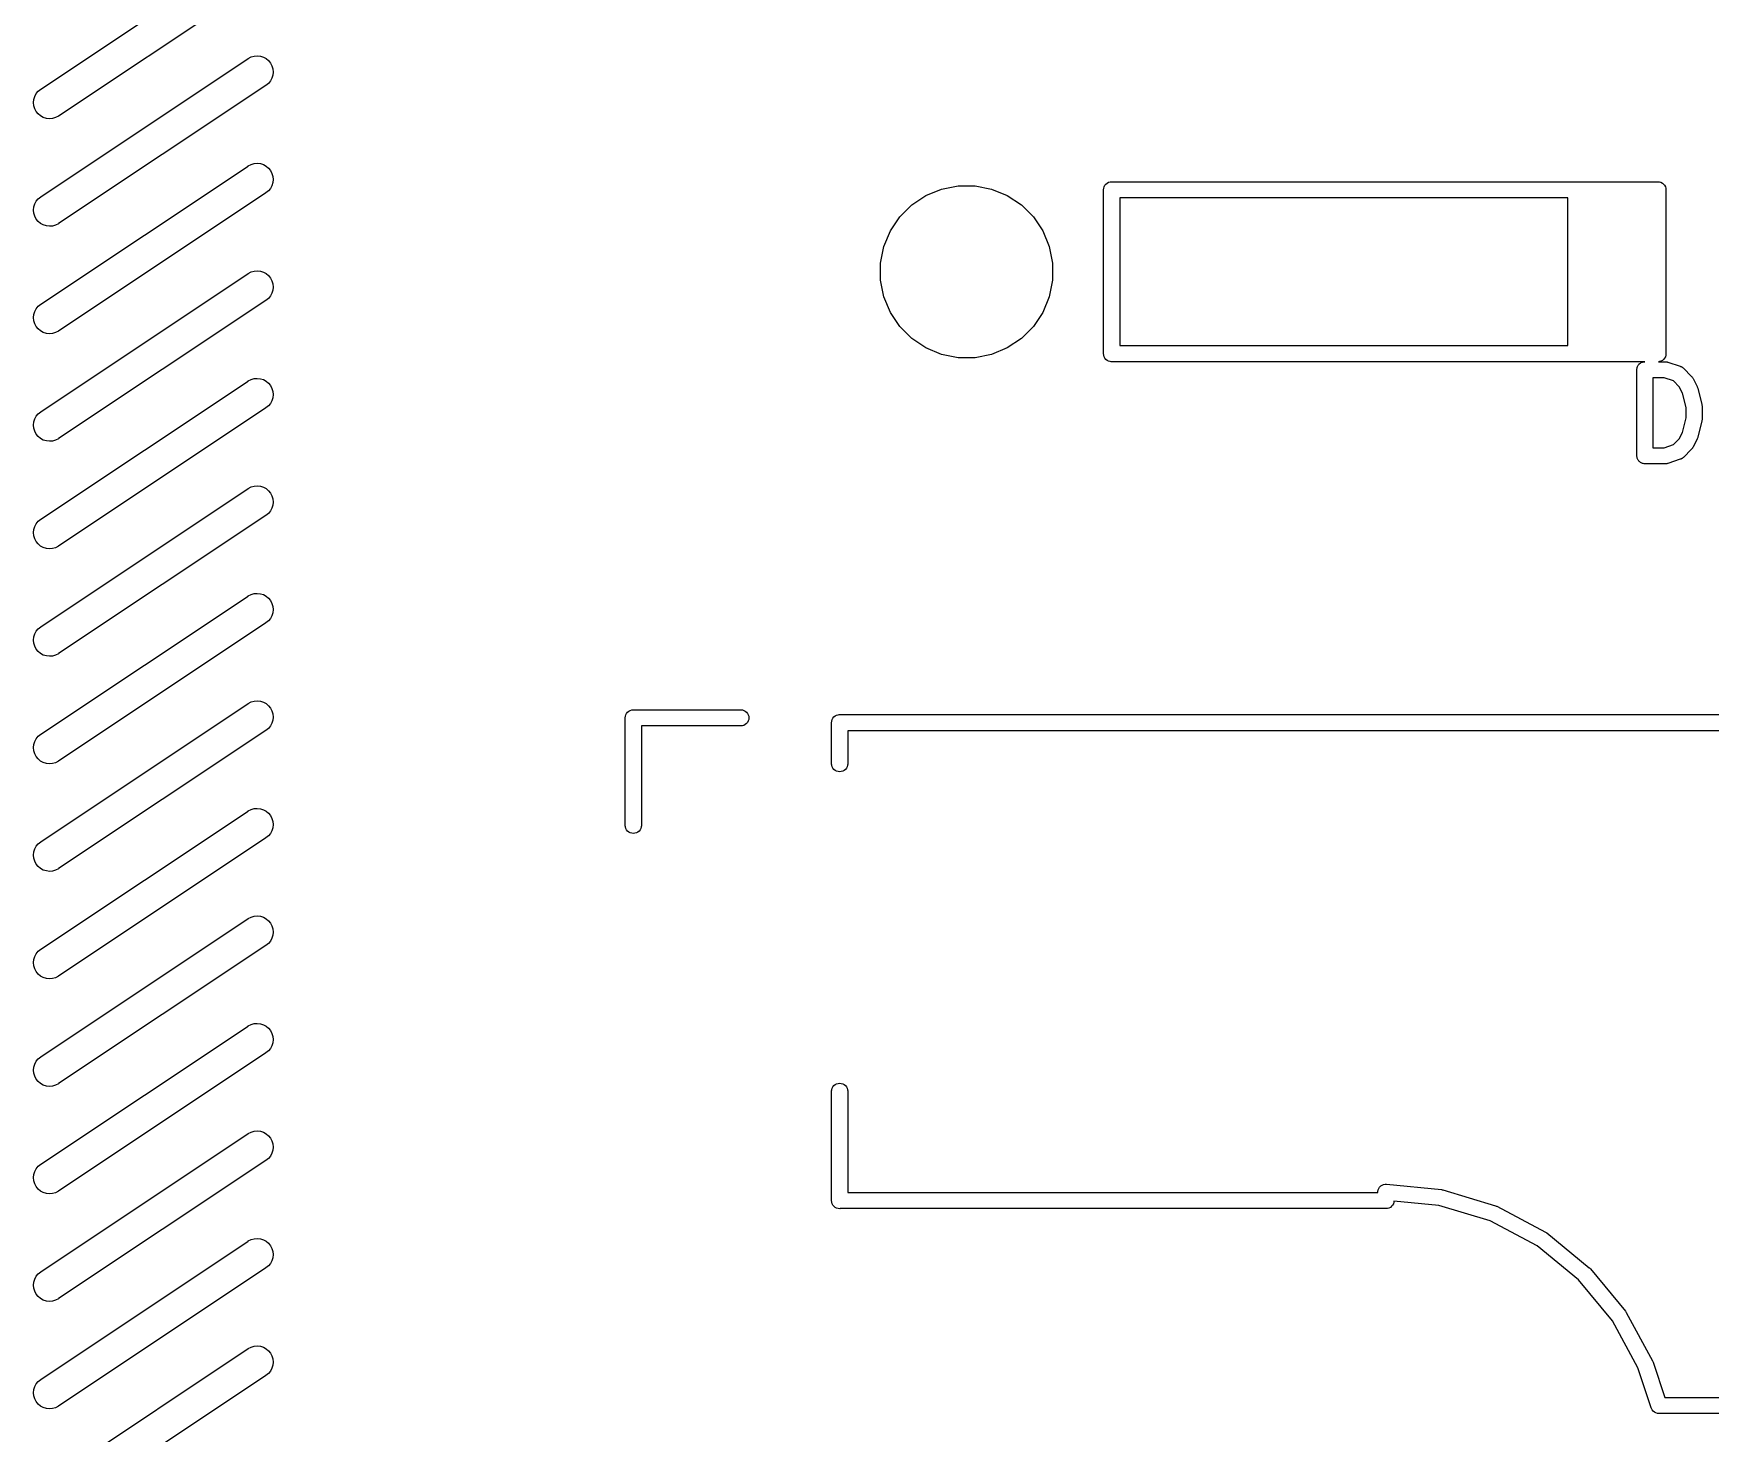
# Model space of a CAD drawing. Extents: x -13 to 127, y -89 to 15.
# Drawn here: x -12.58 to 3.02, y -18.71 to -5.68 of the extents above; entities that cross this region are included whole.
import ezdxf

# ---------------------------------------------------------------- set-up
doc = ezdxf.new("R2010")
doc.units = 0
doc.layers.add('BLACK', color=7, linetype='CONTINUOUS')

msp = doc.modelspace()

# ---------------------------------------------------------------- linework, layer by layer
at = {"layer": 'BLACK', "linetype": 'CONTINUOUS'}
for p, q in [((-12.5115, -6.20262), (-10.5829, -4.91691)), ((-10.4165, -5.16652), (-12.3451, -6.45224)), ((-12.5115, -7.20262), (-10.5829, -5.91691)), ((-10.5829, -5.91691), (-10.5812, -5.91576)), ((-10.5812, -5.91576), (-10.5552, -5.90233)), ((-10.5552, -5.90233), (-10.527, -5.89422)), ((-10.527, -5.89422), (-10.4979, -5.89173)), ((-10.4979, -5.89173), (-10.4688, -5.89494)), ((-10.4688, -5.89494), (-10.4408, -5.90375)), ((-10.4408, -5.90375), (-10.4152, -5.91781)), ((-10.4152, -5.91781), (-10.3927, -5.9366)), ((-10.3927, -5.9366), (-10.3743, -5.95938)), ((-10.3743, -5.95938), (-10.3607, -5.9853)), ((-10.3527, -6.07164), (-10.3613, -6.09962)), ((-10.3607, -5.9853), (-10.3524, -6.01337)), ((-10.3497, -6.04252), (-10.3527, -6.07164)), ((-10.3524, -6.01337), (-10.3497, -6.04252)), ((-12.5528, -6.24374), (-12.5341, -6.22116)), ((-12.5341, -6.22116), (-12.5115, -6.20262)), ((-10.4165, -6.16652), (-12.3451, -7.45224)), ((-10.3939, -6.14798), (-10.4165, -6.16652)), ((-10.3752, -6.1254), (-10.3939, -6.14798)), ((-10.3613, -6.09962), (-10.3752, -6.1254)), ((-12.5783, -6.32662), (-12.5753, -6.2975)), ((-12.5756, -6.35577), (-12.5783, -6.32662)), ((-12.5673, -6.38384), (-12.5756, -6.35577)), ((-12.5753, -6.2975), (-12.5667, -6.26952)), ((-12.5537, -6.40976), (-12.5673, -6.38384)), ((-12.5667, -6.26952), (-12.5528, -6.24374)), ((-12.5353, -6.43255), (-12.5537, -6.40976)), ((-12.5128, -6.45133), (-12.5353, -6.43255)), ((-12.4872, -6.46539), (-12.5128, -6.45133)), ((-12.4592, -6.4742), (-12.4872, -6.46539)), ((-12.4301, -6.47742), (-12.4592, -6.4742)), ((-12.401, -6.47492), (-12.4301, -6.47742)), ((-12.3728, -6.46681), (-12.401, -6.47492)), ((-12.3468, -6.45338), (-12.3728, -6.46681)), ((-12.3451, -6.45224), (-12.3468, -6.45338)), ((-12.5115, -8.20262), (-10.5829, -6.91691)), ((-10.5829, -6.91691), (-10.5812, -6.91576)), ((-10.5812, -6.91576), (-10.5552, -6.90233)), ((-10.5552, -6.90233), (-10.527, -6.89422)), ((-10.527, -6.89422), (-10.4979, -6.89173)), ((-10.4979, -6.89173), (-10.4688, -6.89494)), ((-10.4688, -6.89494), (-10.4408, -6.90375)), ((-10.4408, -6.90375), (-10.4152, -6.91781)), ((-10.4152, -6.91781), (-10.3927, -6.9366)), ((-10.3927, -6.9366), (-10.3743, -6.95938)), ((-10.3743, -6.95938), (-10.3607, -6.9853)), ((-10.3607, -6.9853), (-10.3524, -7.01337)), ((-10.3524, -7.01337), (-10.3497, -7.04252)), ((-10.4165, -7.16652), (-12.3451, -8.45224)), ((-10.3939, -7.14798), (-10.4165, -7.16652)), ((-10.3752, -7.1254), (-10.3939, -7.14798)), ((-10.3613, -7.09962), (-10.3752, -7.1254)), ((-10.3527, -7.07164), (-10.3613, -7.09962)), ((-10.3497, -7.04252), (-10.3527, -7.07164)), ((-4.27894, -7.19105), (-4.13335, -7.13074)), ((-4.13335, -7.13074), (-3.97879, -7.1)), ((-3.97879, -7.1), (-3.82121, -7.1)), ((-3.82121, -7.1), (-3.66665, -7.13074)), ((-3.66665, -7.13074), (-3.52106, -7.19105)), ((-2.62536, -7.138), (-2.62391, -7.1233)), ((-2.625, -7.14168), (-2.62536, -7.138)), ((-2.625, -8.65831), (-2.625, -7.14168)), ((-2.62391, -7.1233), (-2.61963, -7.10916)), ((-2.61963, -7.10916), (-2.61266, -7.09613)), ((-2.61266, -7.09613), (-2.60329, -7.08471)), ((-2.60329, -7.08471), (-2.59187, -7.07534)), ((-2.59187, -7.07534), (-2.57884, -7.06837)), ((-2.57884, -7.06837), (-2.5647, -7.06409)), ((-2.5647, -7.06409), (-2.56198, -7.06382)), ((-2.56198, -7.06382), (-2.55, -7.06264)), ((-2.55, -7.06264), (-2.54632, -7.063)), ((-2.54632, -7.063), (1.76432, -7.063)), ((1.76432, -7.063), (1.768, -7.06264)), ((1.768, -7.06264), (1.77167, -7.063)), ((1.77167, -7.063), (1.89132, -7.063)), ((1.89132, -7.063), (1.895, -7.06264)), ((1.895, -7.06264), (1.89867, -7.063)), ((1.89867, -7.063), (2.01832, -7.063)), ((2.01832, -7.063), (2.022, -7.06264)), ((2.022, -7.06264), (2.02568, -7.063)), ((2.02568, -7.063), (2.14532, -7.063)), ((2.14532, -7.063), (2.149, -7.06264)), ((2.149, -7.06264), (2.15267, -7.063)), ((2.15267, -7.063), (2.27232, -7.063)), ((2.27232, -7.063), (2.276, -7.06264)), ((2.276, -7.06264), (2.27968, -7.063)), ((2.27968, -7.063), (2.39932, -7.063)), ((2.39932, -7.063), (2.403, -7.06264)), ((2.403, -7.06264), (2.40667, -7.063)), ((2.40667, -7.063), (2.52632, -7.063)), ((2.52632, -7.063), (2.53, -7.06264)), ((2.53, -7.06264), (2.54198, -7.06382)), ((2.54198, -7.06382), (2.5447, -7.06409)), ((2.5447, -7.06409), (2.55884, -7.06837)), ((2.55884, -7.06837), (2.57187, -7.07534)), ((2.57187, -7.07534), (2.58329, -7.08471)), ((2.58329, -7.08471), (2.59266, -7.09613)), ((2.59266, -7.09613), (2.59963, -7.10916)), ((2.59963, -7.10916), (2.60391, -7.1233)), ((2.60391, -7.1233), (2.60536, -7.138)), ((2.60536, -7.138), (2.605, -7.14167)), ((2.605, -7.14167), (2.605, -8.65832)), ((-12.5783, -7.32662), (-12.5753, -7.2975)), ((-12.5756, -7.35577), (-12.5783, -7.32662)), ((-12.5753, -7.2975), (-12.5667, -7.26952)), ((-12.5667, -7.26952), (-12.5528, -7.24374)), ((-12.5528, -7.24374), (-12.5341, -7.22116)), ((-12.5341, -7.22116), (-12.5115, -7.20262)), ((-4.5214, -7.39003), (-4.40997, -7.2786)), ((-4.40997, -7.2786), (-4.27894, -7.19105)), ((-3.52106, -7.19105), (-3.39003, -7.2786)), ((-3.39003, -7.2786), (-3.2786, -7.39003)), ((-2.475, -7.213), (-2.475, -8.587)), ((1.693, -7.213), (-2.475, -7.213)), ((1.693, -8.587), (1.693, -7.213)), ((-12.5673, -7.38384), (-12.5756, -7.35577)), ((-12.5537, -7.40976), (-12.5673, -7.38384)), ((-12.5353, -7.43255), (-12.5537, -7.40976)), ((-12.5128, -7.45133), (-12.5353, -7.43255)), ((-12.4872, -7.46539), (-12.5128, -7.45133)), ((-12.4592, -7.4742), (-12.4872, -7.46539)), ((-12.4301, -7.47742), (-12.4592, -7.4742)), ((-12.401, -7.47492), (-12.4301, -7.47742)), ((-12.3728, -7.46681), (-12.401, -7.47492)), ((-12.3468, -7.45338), (-12.3728, -7.46681)), ((-12.3451, -7.45224), (-12.3468, -7.45338)), ((-4.60895, -7.52106), (-4.5214, -7.39003)), ((-3.2786, -7.39003), (-3.19105, -7.52106)), ((-4.66926, -7.66665), (-4.60895, -7.52106)), ((-3.19105, -7.52106), (-3.13074, -7.66665)), ((-4.7, -7.82121), (-4.66926, -7.66665)), ((-3.13074, -7.66665), (-3.1, -7.82121)), ((-12.5115, -9.20262), (-10.5829, -7.91691)), ((-10.5829, -7.91691), (-10.5812, -7.91576)), ((-10.5812, -7.91576), (-10.5552, -7.90233)), ((-10.5552, -7.90233), (-10.527, -7.89422)), ((-10.527, -7.89422), (-10.4979, -7.89172)), ((-10.4979, -7.89172), (-10.4688, -7.89494)), ((-10.4688, -7.89494), (-10.4408, -7.90375)), ((-10.4408, -7.90375), (-10.4152, -7.91781)), ((-10.4152, -7.91781), (-10.3927, -7.9366)), ((-10.3927, -7.9366), (-10.3743, -7.95938)), ((-4.7, -7.97879), (-4.7, -7.82121)), ((-3.1, -7.82121), (-3.1, -7.97879)), ((-10.3613, -8.09962), (-10.3752, -8.1254)), ((-10.3743, -7.95938), (-10.3607, -7.9853)), ((-10.3527, -8.07165), (-10.3613, -8.09962)), ((-10.3607, -7.9853), (-10.3524, -8.01337)), ((-10.3497, -8.04252), (-10.3527, -8.07165)), ((-10.3524, -8.01337), (-10.3497, -8.04252)), ((-4.66926, -8.13335), (-4.7, -7.97879)), ((-3.1, -7.97879), (-3.13074, -8.13335)), ((-12.5667, -8.26952), (-12.5528, -8.24374)), ((-12.5528, -8.24374), (-12.5341, -8.22116)), ((-12.5341, -8.22116), (-12.5115, -8.20262)), ((-10.4165, -8.16652), (-12.3451, -9.45224)), ((-10.3939, -8.14798), (-10.4165, -8.16652)), ((-10.3752, -8.1254), (-10.3939, -8.14798)), ((-4.60895, -8.27894), (-4.66926, -8.13335)), ((-3.13074, -8.13335), (-3.19105, -8.27894)), ((-12.5783, -8.32662), (-12.5753, -8.2975)), ((-12.5756, -8.35577), (-12.5783, -8.32662)), ((-12.5673, -8.38384), (-12.5756, -8.35577)), ((-12.5753, -8.2975), (-12.5667, -8.26952)), ((-12.5537, -8.40976), (-12.5673, -8.38384)), ((-12.5353, -8.43255), (-12.5537, -8.40976)), ((-4.5214, -8.40997), (-4.60895, -8.27894)), ((-4.40997, -8.5214), (-4.5214, -8.40997)), ((-3.2786, -8.40997), (-3.39003, -8.5214)), ((-3.19105, -8.27894), (-3.2786, -8.40997)), ((-12.5128, -8.45133), (-12.5353, -8.43255)), ((-12.4872, -8.46539), (-12.5128, -8.45133)), ((-12.4592, -8.4742), (-12.4872, -8.46539)), ((-12.4301, -8.47742), (-12.4592, -8.4742)), ((-12.401, -8.47492), (-12.4301, -8.47742)), ((-12.3728, -8.46681), (-12.401, -8.47492)), ((-12.3468, -8.45338), (-12.3728, -8.46681)), ((-12.3451, -8.45224), (-12.3468, -8.45338)), ((-4.27894, -8.60895), (-4.40997, -8.5214)), ((-3.39003, -8.5214), (-3.52106, -8.60895)), ((-4.13335, -8.66926), (-4.27894, -8.60895)), ((-3.97879, -8.7), (-4.13335, -8.66926)), ((-3.82121, -8.7), (-3.97879, -8.7)), ((-3.66665, -8.66926), (-3.82121, -8.7)), ((-3.52106, -8.60895), (-3.66665, -8.66926)), ((-2.62536, -8.662), (-2.625, -8.65831)), ((-2.62391, -8.6767), (-2.62536, -8.662)), ((-2.61963, -8.69084), (-2.62391, -8.6767)), ((-2.61266, -8.70387), (-2.61963, -8.69084)), ((-2.60329, -8.71529), (-2.61266, -8.70387)), ((-2.59187, -8.72466), (-2.60329, -8.71529)), ((-2.57884, -8.73162), (-2.59187, -8.72466)), ((-2.5647, -8.73591), (-2.57884, -8.73162)), ((-2.475, -8.587), (1.693, -8.587)), ((2.55884, -8.73162), (2.5447, -8.73591)), ((2.57187, -8.72466), (2.55884, -8.73162)), ((2.58329, -8.71529), (2.57187, -8.72466)), ((2.59266, -8.70387), (2.58329, -8.71529)), ((2.59963, -8.69084), (2.59266, -8.70387)), ((2.60391, -8.6767), (2.59963, -8.69084)), ((2.60536, -8.662), (2.60391, -8.6767)), ((2.605, -8.65832), (2.60536, -8.662)), ((-2.55588, -8.73678), (-2.5647, -8.73591)), ((-2.55463, -8.73691), (-2.55588, -8.73678)), ((-2.55367, -8.737), (-2.55463, -8.73691)), ((-2.55, -8.73736), (-2.55367, -8.737)), ((-2.54632, -8.737), (-2.55, -8.73736)), ((1.76432, -8.737), (-2.54632, -8.737)), ((1.768, -8.73736), (1.76432, -8.737)), ((1.77167, -8.737), (1.768, -8.73736)), ((1.89132, -8.737), (1.77167, -8.737)), ((1.895, -8.73736), (1.89132, -8.737)), ((1.89867, -8.737), (1.895, -8.73736)), ((2.01832, -8.737), (1.89867, -8.737)), ((2.022, -8.73736), (2.01832, -8.737)), ((2.02568, -8.737), (2.022, -8.73736)), ((2.14532, -8.737), (2.02568, -8.737)), ((2.149, -8.73736), (2.14532, -8.737)), ((2.15267, -8.737), (2.149, -8.73736)), ((2.27232, -8.737), (2.15267, -8.737)), ((2.276, -8.73736), (2.27232, -8.737)), ((2.27968, -8.737), (2.276, -8.73736)), ((2.39932, -8.737), (2.27968, -8.737)), ((2.33452, -8.81138), (2.33453, -8.81137)), ((2.33453, -8.81139), (2.33452, -8.81138)), ((2.33452, -8.8119), (2.33453, -8.81139)), ((2.33452, -9.6119), (2.33452, -8.8119)), ((2.33453, -8.81086), (2.33532, -8.80381)), ((2.33453, -8.81137), (2.33453, -8.81086)), ((2.33532, -8.80381), (2.33605, -8.79682)), ((2.33605, -8.79682), (2.33613, -8.79657)), ((2.33613, -8.79657), (2.33616, -8.79631)), ((2.33616, -8.79631), (2.33829, -8.78962)), ((2.33829, -8.78962), (2.34038, -8.78284)), ((2.34038, -8.78284), (2.34051, -8.78261)), ((2.34051, -8.78261), (2.34059, -8.78236)), ((2.34059, -8.78236), (2.344, -8.77615)), ((2.344, -8.77615), (2.34734, -8.76996)), ((2.34734, -8.76996), (2.34751, -8.76976)), ((2.34751, -8.76976), (2.34764, -8.76953)), ((2.34764, -8.76953), (2.35219, -8.76411)), ((2.35219, -8.76411), (2.35668, -8.75869)), ((2.35668, -8.75869), (2.35688, -8.75852)), ((2.35688, -8.75852), (2.35705, -8.75832)), ((2.35705, -8.75832), (2.36251, -8.75393)), ((2.36251, -8.75393), (2.36802, -8.74944)), ((2.36802, -8.74944), (2.36825, -8.74931)), ((2.36825, -8.74931), (2.36846, -8.74915)), ((2.36846, -8.74915), (2.3747, -8.74588)), ((2.3747, -8.74588), (2.38094, -8.74256)), ((2.38094, -8.74256), (2.38119, -8.74249)), ((2.38119, -8.74249), (2.38143, -8.74236)), ((2.38143, -8.74236), (2.38821, -8.74037)), ((2.38821, -8.74037), (2.39495, -8.73833)), ((2.39495, -8.73833), (2.39522, -8.73831)), ((2.39522, -8.73831), (2.39547, -8.73823)), ((2.39547, -8.73823), (2.40249, -8.73759)), ((2.403, -8.73736), (2.39932, -8.737)), ((2.40249, -8.73759), (2.40854, -8.737)), ((2.40667, -8.737), (2.403, -8.73736)), ((2.40854, -8.737), (2.40667, -8.737)), ((2.48452, -8.8869), (2.48452, -9.5369)), ((2.58783, -8.8869), (2.48452, -8.8869)), ((2.53588, -8.73678), (2.53465, -8.7369)), ((2.53465, -8.7369), (2.6, -8.7369)), ((2.5447, -8.73591), (2.53588, -8.73678)), ((2.67377, -8.91555), (2.58783, -8.8869)), ((2.6, -8.7369), (2.60105, -8.73691)), ((2.60105, -8.73691), (2.60524, -8.73738)), ((2.60524, -8.73738), (2.60945, -8.7375)), ((2.60945, -8.7375), (2.61249, -8.73819)), ((2.61249, -8.73819), (2.61559, -8.73854)), ((2.61559, -8.73854), (2.61961, -8.73982)), ((2.61961, -8.73982), (2.62372, -8.74075)), ((2.62372, -8.74075), (2.738, -8.77885)), ((2.738, -8.77885), (2.73899, -8.77919)), ((2.73899, -8.77919), (2.74099, -8.78011)), ((2.74099, -8.78011), (2.74311, -8.78076)), ((2.74311, -8.78076), (2.74764, -8.78319)), ((2.74764, -8.78319), (2.75228, -8.78533)), ((2.75228, -8.78533), (2.75405, -8.78663)), ((2.75405, -8.78663), (2.75601, -8.78768)), ((2.75601, -8.78768), (2.75998, -8.79094)), ((2.75998, -8.79094), (2.76411, -8.79395)), ((2.76411, -8.79395), (2.76561, -8.79556)), ((2.76561, -8.79556), (2.76732, -8.79697)), ((2.76732, -8.79697), (2.84351, -8.87316)), ((2.84351, -8.87316), (2.84424, -8.8739)), ((2.84424, -8.8739), (2.84687, -8.87719)), ((2.84687, -8.87719), (2.84977, -8.88026)), ((2.84977, -8.88026), (2.85143, -8.8829)), ((2.85143, -8.8829), (2.85338, -8.88534)), ((2.85338, -8.88534), (2.85531, -8.88908)), ((2.85531, -8.88908), (2.85756, -8.89265)), ((-12.5115, -10.2026), (-10.5829, -8.91691)), ((-10.5829, -8.91691), (-10.5812, -8.91576)), ((-10.5812, -8.91576), (-10.5552, -8.90233)), ((-10.5552, -8.90233), (-10.527, -8.89422)), ((-10.527, -8.89422), (-10.4979, -8.89172)), ((-10.4979, -8.89172), (-10.4688, -8.89494)), ((-10.4688, -8.89494), (-10.4408, -8.90375)), ((-10.4408, -8.90375), (-10.4152, -8.91781)), ((-10.4152, -8.91781), (-10.3927, -8.9366)), ((-10.3927, -8.9366), (-10.3743, -8.95938)), ((-10.3743, -8.95938), (-10.3607, -8.98531)), ((-10.3607, -8.98531), (-10.3524, -9.01337)), ((-10.3497, -9.04252), (-10.3527, -9.07165)), ((-10.3524, -9.01337), (-10.3497, -9.04252)), ((2.72884, -8.97062), (2.67377, -8.91555)), ((2.75781, -9.02856), (2.72884, -8.97062)), ((2.79167, -9.16399), (2.75781, -9.02856)), ((2.85756, -8.89265), (2.89565, -8.96884)), ((2.89565, -8.96884), (2.89611, -8.96978)), ((2.89611, -8.96978), (2.89623, -8.9701)), ((2.89623, -8.9701), (2.89641, -8.9704)), ((2.89641, -8.9704), (2.89878, -8.97703)), ((2.89878, -8.97703), (2.90116, -8.98352)), ((2.90116, -8.98352), (2.90121, -8.98386)), ((2.90121, -8.98386), (2.90133, -8.98419)), ((2.90133, -8.98419), (2.93943, -9.13657)), ((-10.4165, -9.16652), (-12.3451, -10.4522)), ((-10.3939, -9.14798), (-10.4165, -9.16652)), ((-10.3752, -9.1254), (-10.3939, -9.14798)), ((-10.3613, -9.09962), (-10.3752, -9.1254)), ((-10.3527, -9.07165), (-10.3613, -9.09962)), ((2.79167, -9.25981), (2.79167, -9.16399)), ((2.93943, -9.13657), (2.93967, -9.13759)), ((2.93967, -9.13759), (2.93985, -9.13891)), ((2.93985, -9.13891), (2.94024, -9.14019)), ((2.94024, -9.14019), (2.94082, -9.14615)), ((2.94082, -9.14615), (2.94162, -9.1521)), ((2.94162, -9.1521), (2.94154, -9.15343)), ((2.94154, -9.15343), (2.94167, -9.15476)), ((2.94167, -9.15476), (2.94167, -9.26905)), ((-12.5783, -9.32662), (-12.5753, -9.2975)), ((-12.5756, -9.35577), (-12.5783, -9.32662)), ((-12.5673, -9.38384), (-12.5756, -9.35577)), ((-12.5753, -9.2975), (-12.5667, -9.26952)), ((-12.5667, -9.26952), (-12.5528, -9.24374)), ((-12.5528, -9.24374), (-12.5341, -9.22116)), ((-12.5341, -9.22116), (-12.5115, -9.20262)), ((2.75781, -9.39525), (2.79167, -9.25981)), ((2.93943, -9.28724), (2.90133, -9.43962)), ((2.93962, -9.28591), (2.93943, -9.28724)), ((2.94003, -9.28464), (2.93962, -9.28591)), ((2.94069, -9.2787), (2.94003, -9.28464)), ((2.94157, -9.27276), (2.94069, -9.2787)), ((2.94166, -9.27009), (2.94151, -9.27142)), ((2.94151, -9.27142), (2.94157, -9.27276)), ((2.94167, -9.26905), (2.94166, -9.27009)), ((-12.5537, -9.40976), (-12.5673, -9.38384)), ((-12.5353, -9.43255), (-12.5537, -9.40976)), ((-12.5128, -9.45133), (-12.5353, -9.43255)), ((-12.4872, -9.46539), (-12.5128, -9.45133)), ((-12.4592, -9.4742), (-12.4872, -9.46539)), ((-12.4301, -9.47742), (-12.4592, -9.4742)), ((-12.401, -9.47492), (-12.4301, -9.47742)), ((-12.3728, -9.46681), (-12.401, -9.47492)), ((-12.3468, -9.45338), (-12.3728, -9.46681)), ((-12.3451, -9.45224), (-12.3468, -9.45338)), ((2.58783, -9.5369), (2.67377, -9.50826)), ((2.67377, -9.50826), (2.72884, -9.45319)), ((2.72884, -9.45319), (2.75781, -9.39525)), ((2.89565, -9.45497), (2.85756, -9.53116)), ((2.89578, -9.45464), (2.89565, -9.45497)), ((2.89596, -9.45435), (2.89578, -9.45464)), ((2.89839, -9.44782), (2.89596, -9.45435)), ((2.90089, -9.4413), (2.89839, -9.44782)), ((2.90095, -9.44096), (2.90089, -9.4413)), ((2.90107, -9.44063), (2.90095, -9.44096)), ((2.90133, -9.43962), (2.90107, -9.44063)), ((2.33521, -9.61893), (2.33452, -9.6119)), ((2.33585, -9.62596), (2.33521, -9.61893)), ((2.33593, -9.62621), (2.33585, -9.62596)), ((2.33595, -9.62647), (2.33593, -9.62621)), ((2.33799, -9.63322), (2.33595, -9.62647)), ((2.33998, -9.64), (2.33799, -9.63322)), ((2.34011, -9.64023), (2.33998, -9.64)), ((2.34018, -9.64048), (2.34011, -9.64023)), ((2.3435, -9.64672), (2.34018, -9.64048)), ((2.34677, -9.65297), (2.3435, -9.64672)), ((2.34693, -9.65317), (2.34677, -9.65297)), ((2.34705, -9.65341), (2.34693, -9.65317)), ((2.35155, -9.65892), (2.34705, -9.65341)), ((2.35594, -9.66438), (2.35155, -9.65892)), ((2.35614, -9.66455), (2.35594, -9.66438)), ((2.3563, -9.66475), (2.35614, -9.66455)), ((2.36173, -9.66924), (2.3563, -9.66475)), ((2.36715, -9.67379), (2.36173, -9.66924)), ((2.48452, -9.5369), (2.58783, -9.5369)), ((2.738, -9.64496), (2.62372, -9.68305)), ((2.74001, -9.64406), (2.738, -9.64496)), ((2.74214, -9.64345), (2.74001, -9.64406)), ((2.74668, -9.64109), (2.74214, -9.64345)), ((2.75137, -9.639), (2.74668, -9.64109)), ((2.75318, -9.63772), (2.75137, -9.639)), ((2.75513, -9.63671), (2.75318, -9.63772)), ((2.75913, -9.63351), (2.75513, -9.63671)), ((2.76333, -9.63055), (2.75913, -9.63351)), ((2.76485, -9.62895), (2.76333, -9.63055)), ((2.76657, -9.62758), (2.76485, -9.62895)), ((2.76732, -9.62684), (2.76657, -9.62758)), ((2.84351, -9.55065), (2.76732, -9.62684)), ((2.84618, -9.5474), (2.84351, -9.55065)), ((2.84912, -9.54437), (2.84618, -9.5474)), ((2.85082, -9.54175), (2.84912, -9.54437)), ((2.8528, -9.53934), (2.85082, -9.54175)), ((2.85479, -9.53563), (2.8528, -9.53934)), ((2.85708, -9.53209), (2.85479, -9.53563)), ((2.85756, -9.53116), (2.85708, -9.53209)), ((2.36738, -9.67392), (2.36715, -9.67379)), ((2.36758, -9.67408), (2.36738, -9.67392)), ((2.37377, -9.67743), (2.36758, -9.67408)), ((2.37998, -9.68084), (2.37377, -9.67743)), ((2.38023, -9.68092), (2.37998, -9.68084)), ((2.38046, -9.68104), (2.38023, -9.68092)), ((2.38724, -9.68314), (2.38046, -9.68104)), ((2.39393, -9.68526), (2.38724, -9.68314)), ((2.39419, -9.68529), (2.39393, -9.68526)), ((2.39444, -9.68537), (2.39419, -9.68529)), ((2.40143, -9.68611), (2.39444, -9.68537)), ((2.40848, -9.6869), (2.40143, -9.68611)), ((2.40898, -9.6869), (2.40848, -9.6869)), ((2.409, -9.6869), (2.40898, -9.6869)), ((2.40901, -9.6869), (2.409, -9.6869)), ((2.40952, -9.6869), (2.40901, -9.6869)), ((2.6, -9.6869), (2.40952, -9.6869)), ((2.6042, -9.68649), (2.6, -9.6869)), ((2.60841, -9.68643), (2.6042, -9.68649)), ((2.61145, -9.68578), (2.60841, -9.68643)), ((2.61457, -9.68548), (2.61145, -9.68578)), ((2.6186, -9.68426), (2.61457, -9.68548)), ((2.62272, -9.68338), (2.6186, -9.68426)), ((2.62372, -9.68305), (2.62272, -9.68338)), ((-12.5115, -11.2026), (-10.5829, -9.91691)), ((-10.5829, -9.91691), (-10.5812, -9.91576)), ((-10.5812, -9.91576), (-10.5552, -9.90233)), ((-10.5552, -9.90233), (-10.527, -9.89422)), ((-10.527, -9.89422), (-10.4979, -9.89172)), ((-10.4979, -9.89172), (-10.4688, -9.89494)), ((-10.4688, -9.89494), (-10.4408, -9.90375)), ((-10.4408, -9.90375), (-10.4152, -9.91781)), ((-10.4152, -9.91781), (-10.3927, -9.9366)), ((-10.3927, -9.9366), (-10.3743, -9.95938)), ((-10.3743, -9.95938), (-10.3607, -9.98531)), ((-10.3752, -10.1254), (-10.3939, -10.148)), ((-10.3613, -10.0996), (-10.3752, -10.1254)), ((-10.3527, -10.0716), (-10.3613, -10.0996)), ((-10.3607, -9.98531), (-10.3524, -10.0134)), ((-10.3497, -10.0425), (-10.3527, -10.0716)), ((-10.3524, -10.0134), (-10.3497, -10.0425)), ((-12.5753, -10.2975), (-12.5667, -10.2695)), ((-12.5667, -10.2695), (-12.5528, -10.2437)), ((-12.5528, -10.2437), (-12.5341, -10.2212)), ((-12.5341, -10.2212), (-12.5115, -10.2026)), ((-10.4165, -10.1665), (-12.3451, -11.4522)), ((-10.3939, -10.148), (-10.4165, -10.1665)), ((-12.5783, -10.3266), (-12.5753, -10.2975)), ((-12.5756, -10.3558), (-12.5783, -10.3266)), ((-12.5673, -10.3838), (-12.5756, -10.3558)), ((-12.5537, -10.4098), (-12.5673, -10.3838)), ((-12.5353, -10.4325), (-12.5537, -10.4098)), ((-12.5128, -10.4513), (-12.5353, -10.4325)), ((-12.4872, -10.4654), (-12.5128, -10.4513)), ((-12.4592, -10.4742), (-12.4872, -10.4654)), ((-12.4301, -10.4774), (-12.4592, -10.4742)), ((-12.401, -10.4749), (-12.4301, -10.4774)), ((-12.3728, -10.4668), (-12.401, -10.4749)), ((-12.3468, -10.4534), (-12.3728, -10.4668)), ((-12.3451, -10.4522), (-12.3468, -10.4534)), ((-12.5115, -12.2026), (-10.5829, -10.9169)), ((-10.5829, -10.9169), (-10.5812, -10.9158)), ((-10.5812, -10.9158), (-10.5552, -10.9023)), ((-10.5552, -10.9023), (-10.527, -10.8942)), ((-10.527, -10.8942), (-10.4979, -10.8917)), ((-10.4979, -10.8917), (-10.4688, -10.8949)), ((-10.4688, -10.8949), (-10.4408, -10.9038)), ((-10.4408, -10.9038), (-10.4152, -10.9178)), ((-10.4152, -10.9178), (-10.3927, -10.9366)), ((-10.3927, -10.9366), (-10.3743, -10.9594)), ((-10.3743, -10.9594), (-10.3607, -10.9853)), ((-10.3527, -11.0716), (-10.3613, -11.0996)), ((-10.3607, -10.9853), (-10.3524, -11.0134)), ((-10.3497, -11.0425), (-10.3527, -11.0716)), ((-10.3524, -11.0134), (-10.3497, -11.0425)), ((-12.5528, -11.2437), (-12.5341, -11.2212)), ((-12.5341, -11.2212), (-12.5115, -11.2026)), ((-10.4165, -11.1665), (-12.3451, -12.4522)), ((-10.3939, -11.148), (-10.4165, -11.1665)), ((-10.3752, -11.1254), (-10.3939, -11.148)), ((-10.3613, -11.0996), (-10.3752, -11.1254)), ((-12.5783, -11.3266), (-12.5753, -11.2975)), ((-12.5756, -11.3558), (-12.5783, -11.3266)), ((-12.5673, -11.3838), (-12.5756, -11.3558)), ((-12.5753, -11.2975), (-12.5667, -11.2695)), ((-12.5537, -11.4098), (-12.5673, -11.3838)), ((-12.5667, -11.2695), (-12.5528, -11.2437)), ((-12.5353, -11.4325), (-12.5537, -11.4098)), ((-12.5128, -11.4513), (-12.5353, -11.4325)), ((-12.4872, -11.4654), (-12.5128, -11.4513)), ((-12.4592, -11.4742), (-12.4872, -11.4654)), ((-12.4301, -11.4774), (-12.4592, -11.4742)), ((-12.401, -11.4749), (-12.4301, -11.4774)), ((-12.3728, -11.4668), (-12.401, -11.4749)), ((-12.3468, -11.4534), (-12.3728, -11.4668)), ((-12.3451, -11.4522), (-12.3468, -11.4534)), ((-12.5115, -13.2026), (-10.5829, -11.9169)), ((-10.5829, -11.9169), (-10.5812, -11.9158)), ((-10.5812, -11.9158), (-10.5552, -11.9023)), ((-10.5552, -11.9023), (-10.527, -11.8942)), ((-10.527, -11.8942), (-10.4979, -11.8917)), ((-10.4979, -11.8917), (-10.4688, -11.8949)), ((-10.4688, -11.8949), (-10.4408, -11.9038)), ((-10.4408, -11.9038), (-10.4152, -11.9178)), ((-10.4152, -11.9178), (-10.3927, -11.9366)), ((-10.3927, -11.9366), (-10.3743, -11.9594)), ((-10.3743, -11.9594), (-10.3607, -11.9853)), ((-10.3607, -11.9853), (-10.3524, -12.0134)), ((-7.06962, -12.0212), (-7.06266, -12.0081)), ((-7.06266, -12.0081), (-7.05329, -11.9967)), ((-7.05329, -11.9967), (-7.04187, -11.9873)), ((-7.04187, -11.9873), (-7.02884, -11.9804)), ((-7.02884, -11.9804), (-7.0147, -11.9761)), ((-7.0147, -11.9761), (-7.00367, -11.975)), ((-7.00367, -11.975), (-7, -11.9746)), ((-7, -11.9746), (-6.99632, -11.975)), ((-6.99632, -11.975), (-5.99632, -11.975)), ((-5.99632, -11.975), (-5.9853, -11.9761)), ((-5.9853, -11.9761), (-5.97116, -11.9804)), ((-5.97116, -11.9804), (-5.95813, -11.9873)), ((-5.95813, -11.9873), (-5.94671, -11.9967)), ((-5.94671, -11.9967), (-5.93734, -12.0081)), ((-5.93734, -12.0081), (-5.93037, -12.0212)), ((-10.3939, -12.148), (-10.4165, -12.1665)), ((-10.3752, -12.1254), (-10.3939, -12.148)), ((-10.3613, -12.0996), (-10.3752, -12.1254)), ((-10.3527, -12.0716), (-10.3613, -12.0996)), ((-10.3497, -12.0425), (-10.3527, -12.0716)), ((-10.3524, -12.0134), (-10.3497, -12.0425)), ((-7.07536, -12.05), (-7.07391, -12.0353)), ((-7.075, -12.0537), (-7.07536, -12.05)), ((-7.075, -13.0537), (-7.075, -12.0537)), ((-7.07391, -12.0353), (-7.06962, -12.0212)), ((-5.99632, -12.125), (-6.925, -12.125)), ((-6.925, -12.125), (-6.925, -13.0537)), ((-5.9853, -12.1239), (-5.99632, -12.125)), ((-5.97116, -12.1196), (-5.9853, -12.1239)), ((-5.95813, -12.1127), (-5.97116, -12.1196)), ((-5.94671, -12.1033), (-5.95813, -12.1127)), ((-5.93734, -12.0919), (-5.94671, -12.1033)), ((-5.93037, -12.0788), (-5.93734, -12.0919)), ((-5.93037, -12.0212), (-5.92609, -12.0353)), ((-5.92609, -12.0647), (-5.93037, -12.0788)), ((-5.92609, -12.0353), (-5.92464, -12.05)), ((-5.92464, -12.05), (-5.92609, -12.0647)), ((-5.15536, -12.095), (-5.15391, -12.0803)), ((-5.155, -12.0987), (-5.15536, -12.095)), ((-5.155, -12.4797), (-5.155, -12.0987)), ((-5.15391, -12.0803), (-5.14962, -12.0662)), ((-5.14962, -12.0662), (-5.14266, -12.0531)), ((-5.14266, -12.0531), (-5.13329, -12.0417)), ((-5.13329, -12.0417), (-5.12187, -12.0323)), ((-5.12187, -12.0323), (-5.10884, -12.0254)), ((-5.10884, -12.0254), (-5.0947, -12.0211)), ((-5.0947, -12.0211), (-5.08367, -12.02)), ((-5.08367, -12.02), (-5.08, -12.0196)), ((-5.08, -12.0196), (-5.07632, -12.02)), ((-5.07632, -12.02), (3.81367, -12.02)), ((-12.5783, -12.3266), (-12.5753, -12.2975)), ((-12.5753, -12.2975), (-12.5667, -12.2695)), ((-12.5667, -12.2695), (-12.5528, -12.2437)), ((-12.5528, -12.2437), (-12.5341, -12.2212)), ((-12.5341, -12.2212), (-12.5115, -12.2026)), ((-10.4165, -12.1665), (-12.3451, -13.4522)), ((3.80633, -12.17), (-5.005, -12.17)), ((-5.005, -12.17), (-5.005, -12.4797)), ((-12.5756, -12.3558), (-12.5783, -12.3266)), ((-12.5673, -12.3838), (-12.5756, -12.3558)), ((-12.5537, -12.4098), (-12.5673, -12.3838)), ((-12.5353, -12.4325), (-12.5537, -12.4098)), ((-12.5128, -12.4513), (-12.5353, -12.4325)), ((-12.4872, -12.4654), (-12.5128, -12.4513)), ((-12.4592, -12.4742), (-12.4872, -12.4654)), ((-12.4301, -12.4774), (-12.4592, -12.4742)), ((-12.401, -12.4749), (-12.4301, -12.4774)), ((-12.3728, -12.4668), (-12.401, -12.4749)), ((-12.3468, -12.4534), (-12.3728, -12.4668)), ((-12.3451, -12.4522), (-12.3468, -12.4534)), ((-5.15391, -12.4907), (-5.155, -12.4797)), ((-5.14962, -12.5048), (-5.15391, -12.4907)), ((-5.14266, -12.5179), (-5.14962, -12.5048)), ((-5.13329, -12.5293), (-5.14266, -12.5179)), ((-5.12187, -12.5387), (-5.13329, -12.5293)), ((-5.10884, -12.5456), (-5.12187, -12.5387)), ((-5.0947, -12.5499), (-5.10884, -12.5456)), ((-5.08, -12.5514), (-5.0947, -12.5499)), ((-5.0653, -12.5499), (-5.08, -12.5514)), ((-5.05116, -12.5456), (-5.0653, -12.5499)), ((-5.03813, -12.5387), (-5.05116, -12.5456)), ((-5.02671, -12.5293), (-5.03813, -12.5387)), ((-5.01734, -12.5179), (-5.02671, -12.5293)), ((-5.01037, -12.5048), (-5.01734, -12.5179)), ((-5.00609, -12.4907), (-5.01037, -12.5048)), ((-5.005, -12.4797), (-5.00609, -12.4907)), ((-12.5115, -14.2026), (-10.5829, -12.9169)), ((-10.5829, -12.9169), (-10.5812, -12.9158)), ((-10.5812, -12.9158), (-10.5552, -12.9023)), ((-10.5552, -12.9023), (-10.527, -12.8942)), ((-10.527, -12.8942), (-10.4979, -12.8917)), ((-10.4979, -12.8917), (-10.4688, -12.8949)), ((-10.4688, -12.8949), (-10.4408, -12.9038)), ((-10.4408, -12.9038), (-10.4152, -12.9178)), ((-10.4152, -12.9178), (-10.3927, -12.9366)), ((-10.3927, -12.9366), (-10.3743, -12.9594)), ((-10.3613, -13.0996), (-10.3752, -13.1254)), ((-10.3743, -12.9594), (-10.3607, -12.9853)), ((-10.3527, -13.0716), (-10.3613, -13.0996)), ((-10.3607, -12.9853), (-10.3524, -13.0134)), ((-10.3497, -13.0425), (-10.3527, -13.0716)), ((-10.3524, -13.0134), (-10.3497, -13.0425)), ((-7.07391, -13.0647), (-7.075, -13.0537)), ((-7.06962, -13.0788), (-7.07391, -13.0647)), ((-7.06266, -13.0919), (-7.06962, -13.0788)), ((-7.05329, -13.1033), (-7.06266, -13.0919)), ((-6.93734, -13.0919), (-6.94671, -13.1033)), ((-6.93037, -13.0788), (-6.93734, -13.0919)), ((-6.92609, -13.0647), (-6.93037, -13.0788)), ((-6.925, -13.0537), (-6.92609, -13.0647)), ((-12.5667, -13.2695), (-12.5528, -13.2437)), ((-12.5528, -13.2437), (-12.5341, -13.2212)), ((-12.5341, -13.2212), (-12.5115, -13.2026)), ((-10.4165, -13.1665), (-12.3451, -14.4522)), ((-10.3939, -13.148), (-10.4165, -13.1665)), ((-10.3752, -13.1254), (-10.3939, -13.148)), ((-7.04187, -13.1127), (-7.05329, -13.1033)), ((-7.02884, -13.1196), (-7.04187, -13.1127)), ((-7.0147, -13.1239), (-7.02884, -13.1196)), ((-7, -13.1254), (-7.0147, -13.1239)), ((-6.9853, -13.1239), (-7, -13.1254)), ((-6.97116, -13.1196), (-6.9853, -13.1239)), ((-6.95813, -13.1127), (-6.97116, -13.1196)), ((-6.94671, -13.1033), (-6.95813, -13.1127)), ((-12.5783, -13.3266), (-12.5753, -13.2975)), ((-12.5756, -13.3558), (-12.5783, -13.3266)), ((-12.5673, -13.3838), (-12.5756, -13.3558)), ((-12.5753, -13.2975), (-12.5667, -13.2695)), ((-12.5537, -13.4098), (-12.5673, -13.3838)), ((-12.5353, -13.4325), (-12.5537, -13.4098)), ((-12.5128, -13.4513), (-12.5353, -13.4325)), ((-12.4872, -13.4654), (-12.5128, -13.4513)), ((-12.4592, -13.4742), (-12.4872, -13.4654)), ((-12.4301, -13.4774), (-12.4592, -13.4742)), ((-12.401, -13.4749), (-12.4301, -13.4774)), ((-12.3728, -13.4668), (-12.401, -13.4749)), ((-12.3468, -13.4534), (-12.3728, -13.4668)), ((-12.3451, -13.4522), (-12.3468, -13.4534)), ((-12.5115, -15.2026), (-10.5829, -13.9169)), ((-10.5829, -13.9169), (-10.5812, -13.9158)), ((-10.5812, -13.9158), (-10.5552, -13.9023)), ((-10.5552, -13.9023), (-10.527, -13.8942)), ((-10.527, -13.8942), (-10.4979, -13.8917)), ((-10.4979, -13.8917), (-10.4688, -13.8949)), ((-10.4688, -13.8949), (-10.4408, -13.9038)), ((-10.4408, -13.9038), (-10.4152, -13.9178)), ((-10.4152, -13.9178), (-10.3927, -13.9366)), ((-10.3927, -13.9366), (-10.3743, -13.9594)), ((-10.3743, -13.9594), (-10.3607, -13.9853)), ((-10.3607, -13.9853), (-10.3524, -14.0134)), ((-10.3524, -14.0134), (-10.3497, -14.0425)), ((-10.4165, -14.1665), (-12.3451, -15.4522)), ((-10.3939, -14.148), (-10.4165, -14.1665)), ((-10.3752, -14.1254), (-10.3939, -14.148)), ((-10.3613, -14.0996), (-10.3752, -14.1254)), ((-10.3527, -14.0716), (-10.3613, -14.0996)), ((-10.3497, -14.0425), (-10.3527, -14.0716)), ((-12.5783, -14.3266), (-12.5753, -14.2975)), ((-12.5756, -14.3558), (-12.5783, -14.3266)), ((-12.5753, -14.2975), (-12.5667, -14.2695)), ((-12.5667, -14.2695), (-12.5528, -14.2437)), ((-12.5528, -14.2437), (-12.5341, -14.2212)), ((-12.5341, -14.2212), (-12.5115, -14.2026)), ((-12.5673, -14.3838), (-12.5756, -14.3558)), ((-12.5537, -14.4098), (-12.5673, -14.3838)), ((-12.5353, -14.4325), (-12.5537, -14.4098)), ((-12.5128, -14.4513), (-12.5353, -14.4325)), ((-12.4872, -14.4654), (-12.5128, -14.4513)), ((-12.4592, -14.4742), (-12.4872, -14.4654)), ((-12.4301, -14.4774), (-12.4592, -14.4742)), ((-12.401, -14.4749), (-12.4301, -14.4774)), ((-12.3728, -14.4668), (-12.401, -14.4749)), ((-12.3468, -14.4534), (-12.3728, -14.4668)), ((-12.3451, -14.4522), (-12.3468, -14.4534)), ((-12.5115, -16.2026), (-10.5829, -14.9169)), ((-10.5829, -14.9169), (-10.5812, -14.9158)), ((-10.5812, -14.9158), (-10.5552, -14.9023)), ((-10.5552, -14.9023), (-10.527, -14.8942)), ((-10.527, -14.8942), (-10.4979, -14.8917)), ((-10.4979, -14.8917), (-10.4688, -14.8949)), ((-10.4688, -14.8949), (-10.4408, -14.9038)), ((-10.4408, -14.9038), (-10.4152, -14.9178)), ((-10.4152, -14.9178), (-10.3927, -14.9366)), ((-10.3927, -14.9366), (-10.3743, -14.9594)), ((-10.3743, -14.9594), (-10.3607, -14.9853)), ((-10.3752, -15.1254), (-10.3939, -15.148)), ((-10.3613, -15.0996), (-10.3752, -15.1254)), ((-10.3527, -15.0716), (-10.3613, -15.0996)), ((-10.3607, -14.9853), (-10.3524, -15.0134)), ((-10.3497, -15.0425), (-10.3527, -15.0716)), ((-10.3524, -15.0134), (-10.3497, -15.0425)), ((-12.5753, -15.2975), (-12.5667, -15.2695)), ((-12.5667, -15.2695), (-12.5528, -15.2437)), ((-12.5528, -15.2437), (-12.5341, -15.2212)), ((-12.5341, -15.2212), (-12.5115, -15.2026)), ((-10.4165, -15.1665), (-12.3451, -16.4522)), ((-10.3939, -15.148), (-10.4165, -15.1665)), ((-12.5783, -15.3266), (-12.5753, -15.2975)), ((-12.5756, -15.3558), (-12.5783, -15.3266)), ((-12.5673, -15.3838), (-12.5756, -15.3558)), ((-12.5537, -15.4098), (-12.5673, -15.3838)), ((-12.5353, -15.4325), (-12.5537, -15.4098)), ((-12.5128, -15.4513), (-12.5353, -15.4325)), ((-12.4872, -15.4654), (-12.5128, -15.4513)), ((-12.4592, -15.4742), (-12.4872, -15.4654)), ((-12.4301, -15.4774), (-12.4592, -15.4742)), ((-12.401, -15.4749), (-12.4301, -15.4774)), ((-12.3728, -15.4668), (-12.401, -15.4749)), ((-12.3468, -15.4534), (-12.3728, -15.4668)), ((-12.3451, -15.4522), (-12.3468, -15.4534)), ((-5.155, -15.5203), (-5.15391, -15.5093)), ((-5.155, -16.5363), (-5.155, -15.5203)), ((-5.15391, -15.5093), (-5.14962, -15.4952)), ((-5.14962, -15.4952), (-5.14266, -15.4821)), ((-5.14266, -15.4821), (-5.13329, -15.4707)), ((-5.13329, -15.4707), (-5.12187, -15.4613)), ((-5.12187, -15.4613), (-5.10884, -15.4544)), ((-5.10884, -15.4544), (-5.0947, -15.4501)), ((-5.0947, -15.4501), (-5.08, -15.4486)), ((-5.08, -15.4486), (-5.0653, -15.4501)), ((-5.0653, -15.4501), (-5.05116, -15.4544)), ((-5.05116, -15.4544), (-5.03813, -15.4613)), ((-5.03813, -15.4613), (-5.02671, -15.4707)), ((-5.02671, -15.4707), (-5.01734, -15.4821)), ((-5.01734, -15.4821), (-5.01037, -15.4952)), ((-5.01037, -15.4952), (-5.00609, -15.5093)), ((-5.00609, -15.5093), (-5.005, -15.5203)), ((-5.005, -15.5203), (-5.005, -16.465)), ((-10.5812, -15.9158), (-10.5552, -15.9023)), ((-10.5552, -15.9023), (-10.527, -15.8942)), ((-10.527, -15.8942), (-10.4979, -15.8917)), ((-10.4979, -15.8917), (-10.4688, -15.8949)), ((-10.4688, -15.8949), (-10.4408, -15.9038)), ((-10.4408, -15.9038), (-10.4152, -15.9178)), ((-12.5115, -17.2026), (-10.5829, -15.9169)), ((-10.5829, -15.9169), (-10.5812, -15.9158)), ((-10.4152, -15.9178), (-10.3927, -15.9366)), ((-10.3927, -15.9366), (-10.3743, -15.9594)), ((-10.3743, -15.9594), (-10.3607, -15.9853)), ((-10.3607, -15.9853), (-10.3524, -16.0134)), ((-10.3497, -16.0425), (-10.3527, -16.0716)), ((-10.3524, -16.0134), (-10.3497, -16.0425)), ((-12.5528, -16.2437), (-12.5341, -16.2212)), ((-12.5341, -16.2212), (-12.5115, -16.2026)), ((-10.4165, -16.1665), (-12.3451, -17.4522)), ((-10.3939, -16.148), (-10.4165, -16.1665)), ((-10.3752, -16.1254), (-10.3939, -16.148)), ((-10.3613, -16.0996), (-10.3752, -16.1254)), ((-10.3527, -16.0716), (-10.3613, -16.0996)), ((-12.5783, -16.3266), (-12.5753, -16.2975)), ((-12.5756, -16.3558), (-12.5783, -16.3266)), ((-12.5673, -16.3838), (-12.5756, -16.3558)), ((-12.5753, -16.2975), (-12.5667, -16.2695)), ((-12.5667, -16.2695), (-12.5528, -16.2437)), ((-12.5537, -16.4098), (-12.5673, -16.3838)), ((-12.5353, -16.4325), (-12.5537, -16.4098)), ((-12.5128, -16.4513), (-12.5353, -16.4325)), ((-12.4872, -16.4654), (-12.5128, -16.4513)), ((-12.4592, -16.4742), (-12.4872, -16.4654)), ((-12.4301, -16.4774), (-12.4592, -16.4742)), ((-12.401, -16.4749), (-12.4301, -16.4774)), ((-12.3728, -16.4668), (-12.401, -16.4749)), ((-12.3468, -16.4534), (-12.3728, -16.4668)), ((-12.3451, -16.4522), (-12.3468, -16.4534)), ((-5.005, -16.465), (-0.07466, -16.465)), ((-0.07466, -16.465), (-0.07459, -16.454)), ((-0.07459, -16.454), (-0.07165, -16.4397)), ((-0.07165, -16.4397), (-0.06597, -16.4262)), ((-0.06597, -16.4262), (-0.05779, -16.414)), ((-0.05779, -16.414), (-0.0474, -16.4037)), ((-0.0474, -16.4037), (-0.03521, -16.3956)), ((-0.03521, -16.3956), (-0.02168, -16.39)), ((-0.02168, -16.39), (-0.00732, -16.3872)), ((-0.00732, -16.3872), (0.00732, -16.3872)), ((0.00732, -16.3872), (0.51585, -16.437)), ((0.51585, -16.437), (0.51586, -16.437)), ((0.51586, -16.437), (0.51587, -16.4371)), ((0.51587, -16.4371), (0.5169, -16.4372)), ((0.5169, -16.4372), (0.52353, -16.4386)), ((0.52353, -16.4386), (0.53022, -16.4399)), ((0.53022, -16.4399), (1.01938, -16.5876)), ((-5.15536, -16.54), (-5.155, -16.5363)), ((-5.15391, -16.5547), (-5.15536, -16.54)), ((-5.14962, -16.5688), (-5.15391, -16.5547)), ((-5.14266, -16.5819), (-5.14962, -16.5688)), ((-5.13772, -16.5879), (-5.14266, -16.5819)), ((-5.13329, -16.5933), (-5.13772, -16.5879)), ((-5.12187, -16.6027), (-5.13329, -16.5933)), ((-5.10884, -16.6096), (-5.12187, -16.6027)), ((-5.0947, -16.6139), (-5.10884, -16.6096)), ((-5.08, -16.6154), (-5.0947, -16.6139)), ((-5.07632, -16.615), (-5.08, -16.6154)), ((0.00367, -16.615), (-5.07632, -16.615)), ((0.0147, -16.6139), (0.00367, -16.615)), ((0.02884, -16.6096), (0.0147, -16.6139)), ((0.04187, -16.6027), (0.02884, -16.6096)), ((0.05329, -16.5933), (0.04187, -16.6027)), ((0.06266, -16.5819), (0.05329, -16.5933)), ((0.06963, -16.5688), (0.06266, -16.5819)), ((0.07391, -16.5547), (0.06963, -16.5688)), ((0.07491, -16.5445), (0.07391, -16.5547)), ((0.4939, -16.5856), (0.07491, -16.5445)), ((0.96899, -16.7291), (0.4939, -16.5856)), ((1.01938, -16.5876), (1.01938, -16.5876)), ((1.01938, -16.5876), (1.01939, -16.5876)), ((1.01939, -16.5876), (1.02039, -16.5879)), ((1.02039, -16.5879), (1.02664, -16.5906)), ((1.02664, -16.5906), (1.03292, -16.5932)), ((1.03292, -16.5932), (1.48408, -16.833)), ((1.40717, -16.962), (0.96899, -16.7291)), ((1.48408, -16.833), (1.48408, -16.833)), ((1.48408, -16.833), (1.48409, -16.8331)), ((1.48409, -16.8331), (1.48501, -16.8335)), ((1.48501, -16.8335), (1.4906, -16.8374)), ((1.4906, -16.8374), (1.49628, -16.8411)), ((1.49628, -16.8411), (1.89226, -17.1641)), ((-12.5115, -18.2026), (-10.5829, -16.9169)), ((-10.5829, -16.9169), (-10.5812, -16.9158)), ((-10.5812, -16.9158), (-10.5552, -16.9023)), ((-10.5552, -16.9023), (-10.527, -16.8942)), ((-10.527, -16.8942), (-10.4979, -16.8917)), ((-10.4979, -16.8917), (-10.4688, -16.8949)), ((-10.4688, -16.8949), (-10.4408, -16.9038)), ((-10.4408, -16.9038), (-10.4152, -16.9178)), ((-10.4152, -16.9178), (-10.3927, -16.9366)), ((-10.3927, -16.9366), (-10.3743, -16.9594)), ((-10.3743, -16.9594), (-10.3607, -16.9853)), ((-10.3607, -16.9853), (-10.3524, -17.0134)), ((1.79175, -17.2757), (1.40717, -16.962)), ((-10.3939, -17.148), (-10.4165, -17.1665)), ((-10.3752, -17.1254), (-10.3939, -17.148)), ((-10.3613, -17.0996), (-10.3752, -17.1254)), ((-10.3527, -17.0716), (-10.3613, -17.0996)), ((-10.3497, -17.0425), (-10.3527, -17.0716)), ((-10.3524, -17.0134), (-10.3497, -17.0425)), ((-12.5783, -17.3266), (-12.5753, -17.2975)), ((-12.5753, -17.2975), (-12.5667, -17.2695)), ((-12.5667, -17.2695), (-12.5528, -17.2437)), ((-12.5528, -17.2437), (-12.5341, -17.2212)), ((-12.5341, -17.2212), (-12.5115, -17.2026)), ((-10.4165, -17.1665), (-12.3451, -18.4522)), ((2.10808, -17.6581), (1.79175, -17.2757)), ((1.89226, -17.1641), (1.89306, -17.1648)), ((1.89306, -17.1648), (1.89781, -17.1696)), ((1.89781, -17.1696), (1.90264, -17.1744)), ((1.90264, -17.1744), (2.22835, -17.5681)), ((-12.5756, -17.3558), (-12.5783, -17.3266)), ((-12.5673, -17.3838), (-12.5756, -17.3558)), ((-12.5537, -17.4098), (-12.5673, -17.3838)), ((-12.5353, -17.4325), (-12.5537, -17.4098)), ((-12.5128, -17.4513), (-12.5353, -17.4325)), ((-12.4872, -17.4654), (-12.5128, -17.4513)), ((-12.4592, -17.4742), (-12.4872, -17.4654)), ((-12.3728, -17.4668), (-12.401, -17.4749)), ((-12.3468, -17.4534), (-12.3728, -17.4668)), ((-12.3451, -17.4522), (-12.3468, -17.4534)), ((-12.4301, -17.4774), (-12.4592, -17.4742)), ((-12.401, -17.4749), (-12.4301, -17.4774)), ((2.22835, -17.5681), (2.22835, -17.5681)), ((2.22835, -17.5681), (2.22836, -17.5681)), ((2.22836, -17.5681), (2.22901, -17.5689)), ((2.22901, -17.5689), (2.23272, -17.5746)), ((2.23272, -17.5746), (2.23654, -17.5803)), ((2.23654, -17.5803), (2.47957, -18.0297)), ((2.34451, -18.0953), (2.10808, -17.6581)), ((-12.5115, -19.2026), (-10.5829, -17.9169)), ((-10.5829, -17.9169), (-10.5812, -17.9158)), ((-10.5812, -17.9158), (-10.5552, -17.9023)), ((-10.5552, -17.9023), (-10.527, -17.8942)), ((-10.527, -17.8942), (-10.4979, -17.8917)), ((-10.4979, -17.8917), (-10.4688, -17.8949)), ((-10.4688, -17.8949), (-10.4408, -17.9038)), ((-10.4408, -17.9038), (-10.4152, -17.9178)), ((-10.4152, -17.9178), (-10.3927, -17.9366)), ((-10.3927, -17.9366), (-10.3743, -17.9594)), ((-10.3743, -17.9594), (-10.3607, -17.9853)), ((-10.3527, -18.0716), (-10.3613, -18.0996)), ((-10.3607, -17.9853), (-10.3524, -18.0134)), ((-10.3497, -18.0425), (-10.3527, -18.0716)), ((-10.3524, -18.0134), (-10.3497, -18.0425)), ((2.47957, -18.0297), (2.48006, -18.0307)), ((2.48006, -18.0307), (2.48231, -18.0362)), ((2.48231, -18.0362), (2.48475, -18.0417)), ((2.48475, -18.0417), (2.59407, -18.37)), ((-12.5667, -18.2695), (-12.5528, -18.2437)), ((-12.5528, -18.2437), (-12.5341, -18.2212)), ((-12.5341, -18.2212), (-12.5115, -18.2026)), ((-10.4165, -18.1665), (-12.3451, -19.4522)), ((-10.3939, -18.148), (-10.4165, -18.1665)), ((-10.3752, -18.1254), (-10.3939, -18.148)), ((-10.3613, -18.0996), (-10.3752, -18.1254)), ((2.46854, -18.4678), (2.34451, -18.0953)), ((-12.5783, -18.3266), (-12.5753, -18.2975)), ((-12.5756, -18.3558), (-12.5783, -18.3266)), ((-12.5673, -18.3838), (-12.5756, -18.3558)), ((-12.5753, -18.2975), (-12.5667, -18.2695)), ((-12.5537, -18.4098), (-12.5673, -18.3838)), ((2.59407, -18.37), (4.19467, -18.37)), ((-12.5353, -18.4325), (-12.5537, -18.4098)), ((-12.5128, -18.4513), (-12.5353, -18.4325)), ((-12.4872, -18.4654), (-12.5128, -18.4513)), ((-12.4592, -18.4742), (-12.4872, -18.4654)), ((-12.4301, -18.4774), (-12.4592, -18.4742)), ((-12.401, -18.4749), (-12.4301, -18.4774)), ((-12.3728, -18.4668), (-12.401, -18.4749)), ((-12.3468, -18.4534), (-12.3728, -18.4668)), ((-12.3451, -18.4522), (-12.3468, -18.4534)), ((2.47037, -18.4738), (2.46854, -18.4678)), ((2.47734, -18.4869), (2.47037, -18.4738)), ((2.48671, -18.4983), (2.47734, -18.4869)), ((2.49813, -18.5077), (2.48671, -18.4983)), ((2.51116, -18.5146), (2.49813, -18.5077)), ((2.5253, -18.5189), (2.51116, -18.5146)), ((2.53632, -18.52), (2.5253, -18.5189)), ((4.19468, -18.52), (2.53632, -18.52))]:
    msp.add_line(p, q, dxfattribs=at)

doc.saveas('drawing.dxf')
